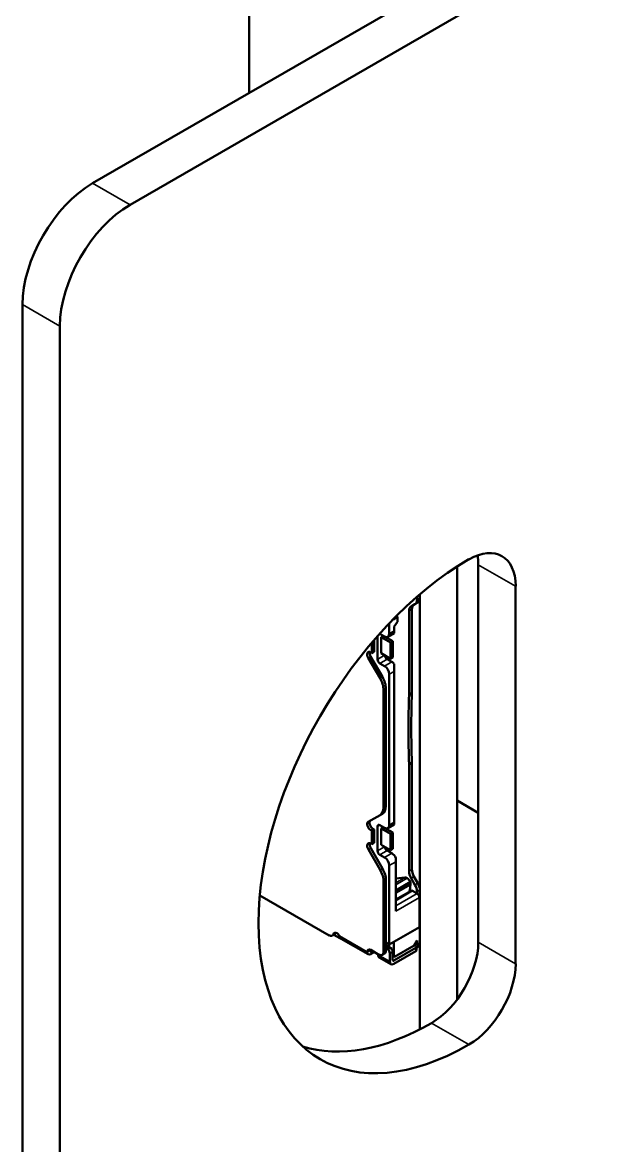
# Model space of a CAD drawing. Header units: millimetres. Extents: x 3118 to 4801, y 919 to 1849.
# Drawn here: x 3960.91 to 3978.73, y 1566.01 to 1600.03 of the extents above; entities that cross this region are included whole.
import ezdxf

# ---------------------------------------------------------------- set-up
doc = ezdxf.new("R2010")
doc.units = ezdxf.units.MM
doc.header["$LTSCALE"] = 1.8
doc.layers.add('외형선(ISO)', color=7, linetype='Continuous', lineweight=50)
doc.layers.add('좁은 외형선(ISO)', color=7, linetype='Continuous', lineweight=35)

msp = doc.modelspace()

# ---------------------------------------------------------------- linework, layer by layer
at = {"layer": '외형선(ISO)'}
for p, q in [((3967.768, 1597.891), (3967.768, 1603.851)), ((3977.597, 1603.565), (3963.031, 1595.155)), ((3978.729, 1602.912), (3964.162, 1594.502)), ((3960.91, 1591.481), (3960.91, 1536.041)), ((3962.041, 1535.388), (3962.041, 1590.828)), ((3974.062, 1583.55), (3974.062, 1570.44)), ((3974.698, 1572.171), (3974.698, 1583.602)), ((3975.829, 1582.949), (3975.829, 1571.518)), ((3972.783, 1582.407), (3972.667, 1582.339)), ((3972.868, 1582.456), (3972.783, 1582.407)), ((3972.845, 1582.544), (3972.845, 1582.632)), ((3972.93, 1569.529), (3972.93, 1582.705)), ((3972.93, 1582.705), (3972.93, 1582.593)), ((3972.605, 1582.202), (3972.605, 1579.658)), ((3972.69, 1582.251), (3972.69, 1579.707)), ((3972.004, 1581.825), (3972.004, 1581.512)), ((3972.259, 1582.026), (3972.121, 1581.947)), ((3972.153, 1581.728), (3972.259, 1581.876)), ((3972.153, 1581.597), (3972.153, 1581.728)), ((3972.221, 1582.048), (3972.259, 1582.026)), ((3972.259, 1581.876), (3972.259, 1582.026)), ((3971.65, 1581.439), (3971.65, 1580.736)), ((3971.863, 1581.43), (3971.721, 1581.512)), ((3971.757, 1581.41), (3971.827, 1581.45)), ((3971.757, 1580.92), (3971.757, 1581.41)), ((3971.757, 1581.41), (3972.039, 1581.246)), ((3972.11, 1581.287), (3971.863, 1581.43)), ((3971.963, 1581.42), (3972.153, 1581.53)), ((3972.153, 1581.597), (3972.153, 1581.53)), ((3971.481, 1580.927), (3971.481, 1581.243)), ((3971.551, 1581.326), (3971.551, 1580.968)), ((3972.039, 1581.246), (3972.11, 1581.287)), ((3972.039, 1580.756), (3972.039, 1581.246)), ((3972.11, 1581.287), (3972.11, 1580.797)), ((3971.728, 1580.162), (3971.37, 1580.781)), ((3971.799, 1580.203), (3971.441, 1580.822)), ((3971.445, 1580.947), (3971.481, 1580.927)), ((3971.551, 1580.968), (3971.481, 1580.927)), ((3971.757, 1580.92), (3972.039, 1580.756)), ((3971.94, 1580.74), (3972.082, 1580.658)), ((3972.11, 1580.797), (3972.039, 1580.756)), ((3971.721, 1580.613), (3971.863, 1580.532)), ((3972.153, 1580.596), (3972.153, 1580.373)), ((3972.153, 1575.8), (3972.153, 1580.373)), ((3972.004, 1580.287), (3972.004, 1575.714)), ((3971.831, 1576.246), (3971.831, 1579.814)), ((3971.902, 1576.287), (3971.902, 1579.855)), ((3972.605, 1579.658), (3972.69, 1579.707)), ((3972.69, 1577.607), (3972.605, 1577.558)), ((3972.605, 1577.558), (3972.605, 1574.322)), ((3972.69, 1577.607), (3972.69, 1574.371)), ((3974.062, 1576.458), (3974.698, 1576.091)), ((3971.37, 1575.811), (3971.728, 1576.017)), ((3971.728, 1576.017), (3971.799, 1576.058)), ((3971.65, 1575.674), (3971.65, 1574.939)), ((3971.863, 1575.633), (3971.721, 1575.714)), ((3971.757, 1575.612), (3971.827, 1575.653)), ((3971.757, 1575.123), (3971.757, 1575.612)), ((3971.757, 1575.612), (3972.039, 1575.449)), ((3972.11, 1575.49), (3971.863, 1575.633)), ((3971.963, 1575.623), (3972.153, 1575.733)), ((3972.153, 1575.8), (3972.153, 1575.733)), ((3971.481, 1575.538), (3971.445, 1575.558)), ((3971.481, 1575.538), (3971.551, 1575.579)), ((3971.481, 1575.139), (3971.481, 1575.538)), ((3971.551, 1575.579), (3971.516, 1575.599)), ((3971.551, 1575.579), (3971.551, 1575.18)), ((3972.039, 1575.449), (3972.11, 1575.49)), ((3972.039, 1574.959), (3972.039, 1575.449)), ((3972.11, 1575.49), (3972.11, 1575)), ((3971.731, 1574.356), (3971.373, 1574.976)), ((3971.801, 1574.397), (3971.443, 1575.017)), ((3971.453, 1575.155), (3971.481, 1575.139)), ((3971.551, 1575.18), (3971.481, 1575.139)), ((3971.757, 1575.123), (3972.039, 1574.959)), ((3971.94, 1574.943), (3972.082, 1574.861)), ((3972.11, 1575), (3972.039, 1574.959)), ((3971.721, 1574.816), (3971.863, 1574.735)), ((3972.202, 1574.715), (3972.202, 1574.604)), ((3972.202, 1573.11), (3972.202, 1574.604)), ((3972.004, 1574.49), (3972.004, 1572.101)), ((3971.834, 1571.873), (3971.834, 1574.008)), ((3971.905, 1572.159), (3971.905, 1574.049)), ((3972.202, 1574.103), (3972.473, 1574.128)), ((3972.648, 1573.996), (3972.202, 1573.739)), ((3972.648, 1573.921), (3972.202, 1573.664)), ((3972.648, 1573.996), (3972.648, 1573.921)), ((3972.667, 1574.113), (3972.783, 1573.911)), ((3972.752, 1574.162), (3972.868, 1573.96)), ((3968.091, 1573.585), (3970.183, 1572.377)), ((3972.202, 1573.46), (3972.663, 1573.726)), ((3972.845, 1573.645), (3972.713, 1573.721)), ((3972.845, 1573.702), (3972.845, 1573.645)), ((3972.93, 1573.751), (3972.93, 1572.187)), ((3972.916, 1572.628), (3972.916, 1573.522)), ((3972.004, 1572.101), (3972.916, 1572.628)), ((3970.283, 1572.367), (3970.354, 1572.408)), ((3970.508, 1572.295), (3970.333, 1572.396)), ((3970.508, 1572.333), (3970.508, 1572.295)), ((3970.629, 1572.226), (3970.508, 1572.295)), ((3970.555, 1572.275), (3971.37, 1571.804)), ((3970.629, 1572.226), (3970.635, 1572.229)), ((3972.757, 1572.067), (3972.845, 1572.22)), ((3972.845, 1572.22), (3972.845, 1572.138)), ((3971.445, 1571.934), (3971.693, 1571.791)), ((3971.481, 1571.914), (3971.445, 1571.893)), ((3971.445, 1571.812), (3971.551, 1571.873)), ((3972.004, 1572.101), (3971.905, 1572.159)), ((3971.905, 1571.914), (3971.905, 1572.159)), ((3971.905, 1572.073), (3971.965, 1572.038)), ((3971.905, 1572.016), (3971.916, 1572.01)), ((3971.965, 1572.038), (3972.08, 1571.972)), ((3972, 1572.104), (3972, 1572.018)), ((3972.107, 1571.875), (3972.107, 1571.63)), ((3972.142, 1572.181), (3972.142, 1571.732)), ((3972.142, 1571.61), (3972.81, 1571.995)), ((3972.142, 1571.512), (3972.81, 1571.897)), ((3972.16, 1571.722), (3972.757, 1572.067)), ((3972.825, 1571.918), (3972.825, 1572.016)), ((3971.668, 1571.785), (3971.668, 1571.806)), ((3971.703, 1571.707), (3972.057, 1571.503)), ((3971.793, 1571.781), (3971.864, 1571.822)), ((3972.022, 1571.826), (3972.022, 1571.581)), ((3972.142, 1571.732), (3972.107, 1571.752)), ((3972.142, 1571.732), (3972.16, 1571.722))]:
    msp.add_line(p, q, dxfattribs=at)
for centre, major_axis, start_param, end_param in [((3963.031, 1592.706), (-1.5, -2.598), 3.926991, 5.497787), ((3964.162, 1592.053), (1.5, 2.598), 0.785398, 2.356194), ((3974.415, 1576.417), (-4.5, -7.794), 3.926991, 7.068583), ((3974.415, 1582.132), (1, 1.732), 5.497787, 7.068583), ((3973.284, 1582.785), (1, 1.732), 5.497787, 5.681921), ((3972.633, 1582.666), (0.15, -0.26), 0, 0.785398), ((3972.718, 1582.715), (0.15, -0.26), 0, 0.785398), ((3972.817, 1582.08), (-0.15, 0.26), 0, 0.785398), ((3972.902, 1582.129), (-0.15, 0.26), 0, 0.785398), ((3971.721, 1581.43), (-0.05, 0.0866), 5.497787, 5.558819), ((3971.863, 1581.593), (0.1, -0.173), 5.497787, 7.068583), ((3971.445, 1580.825), (-0.075, 0.13), 5.497787, 7.853982), ((3971.516, 1580.866), (0.075, -0.13), 3.632475, 4.712389), ((3971.721, 1580.695), (0.05, -0.0866), 3.926991, 5.497787), ((3971.94, 1580.822), (0.05, -0.0866), 4.027158, 5.497787), ((3971.863, 1580.369), (0.1, -0.173), 0.785398, 2.356194), ((3972.082, 1580.495), (0.1, -0.173), 1.832596, 2.356194), ((3971.478, 1580.018), (-0.25, 0.433), 3.926991, 4.712389), ((3971.549, 1580.059), (-0.25, 0.433), 3.926991, 4.712389), ((3993.954, 1566.38), (15.05, -26.067), 3.884241, 3.96974), ((3993.87, 1566.331), (-15.05, 26.067), 0.742649, 0.828148), ((3971.549, 1576.491), (0.25, -0.433), 0, 0.785398), ((3971.478, 1576.45), (0.25, -0.433), 0, 0.785398), ((3971.445, 1575.681), (-0.075, 0.13), 0, 2.356194), ((3971.516, 1575.722), (-0.075, 0.13), 0, 2.356194), ((3971.721, 1575.633), (-0.05, 0.0866), 5.497787, 7.068583), ((3971.863, 1575.796), (0.1, -0.173), 5.497787, 7.068583), ((3971.453, 1575.023), (-0.081, 0.14), 5.497787, 7.853982), ((3971.524, 1575.064), (0.081, -0.14), 3.595421, 4.712389), ((3971.721, 1574.898), (0.05, -0.0866), 3.926991, 5.497787), ((3971.94, 1575.025), (0.05, -0.0866), 4.027158, 5.497787), ((3971.863, 1574.571), (0.1, -0.173), 0.785398, 2.356194), ((3972.082, 1574.698), (0.1, -0.173), 1.340209, 2.356194), ((3971.481, 1574.212), (-0.25, 0.433), 3.926991, 4.712389), ((3971.551, 1574.253), (-0.25, 0.433), 3.926991, 4.712389), ((3972.817, 1574.199), (-0.15, 0.26), 0.785398, 1.570796), ((3972.902, 1574.248), (0.15, -0.26), 3.926991, 4.712389), ((3972.131, 1574.286), (0.1, -0.173), 6.021235, 6.021386), ((3972.544, 1573.945), (-0.1, 0.173), 5.497787, 6.021386), ((3972.544, 1573.945), (-0.1, 0.173), 4.673631, 5.497787), ((3966.899, 1578.049), (4.095, -7.093), 0.628451, 0.664184), ((3972.633, 1573.825), (0.15, -0.26), 0.785398, 1.570796), ((3972.718, 1573.874), (0.15, -0.26), 0.785398, 1.570796), ((3972.713, 1573.64), (-0.05, 0.0866), 5.497787, 6.283185), ((3972.845, 1573.563), (0.05, -0.0866), 0.785398, 2.356194), ((3970.183, 1572.541), (0.1, -0.173), 5.497787, 6.778832), ((3970.42, 1572.322), (-0.075, 0.13), 5.497787, 6.778832), ((3970.254, 1572.581), (0.1, -0.173), 0, 0.495646), ((3970.491, 1572.363), (0.075, -0.13), 3.632475, 3.637239), ((3970.42, 1572.322), (0.075, -0.13), 1.515126, 2.356194), ((3970.579, 1572.255), (-0.0707, 0), 2.356194, 2.467695), ((3971.445, 1571.812), (-0.075, 0.13), 5.497787, 7.068583), ((3971.445, 1571.934), (-0.075, -0.13), 5.497787, 7.068583), ((3971.516, 1571.852), (-0.075, 0.13), 0.490883, 0.785398), ((3971.445, 1571.934), (-0.025, -0.0433), 5.497787, 7.068583), ((3971.693, 1571.955), (0.1, -0.173), 5.497787, 7.068583), ((3971.764, 1571.995), (0.1, -0.173), 0, 0.785398), ((3971.916, 1571.887), (0.075, -0.13), 0.785398, 2.356194), ((3972, 1571.936), (-0.075, 0.13), 3.926991, 4.656718), ((3972.845, 1572.057), (-0.05, 0), 5.497787, 7.068583), ((3972.81, 1572.118), (-0.025, -0.0433), 0.785398, 2.356194), ((3972.775, 1572.016), (0.05, 0), 5.497787, 7.068583), ((3972.775, 1571.918), (0.05, 0), 5.497787, 6.283185), ((3972.81, 1572.118), (-0.085, -0.147), 0.907529, 2.356194), ((3973.284, 1571.354), (1, 1.732), 3.926991, 5.497787), ((3971.788, 1571.854), (-0.085, -0.147), 5.497787, 6.283185), ((3972.142, 1571.65), (-0.085, -0.147), 5.497787, 7.068583), ((3972.142, 1571.65), (-0.025, -0.0433), 5.497787, 7.068583), ((3974.415, 1570.701), (-1, -1.732), 0.785398, 2.356194), ((3973.284, 1577.07), (-4.5, -7.794), 0.126041, 0.785398)]:
    msp.add_ellipse(centre, major_axis=major_axis, ratio=0.57735, start_param=start_param, end_param=end_param, dxfattribs=at)
msp.add_open_spline([(3970.499, 1572.358), (3970.512, 1572.315), (3970.534, 1572.288), (3970.555, 1572.275)], degree=3, dxfattribs=at)
at = {"layer": '좁은 외형선(ISO)'}
for p, q in [((3964.162, 1594.502), (3963.031, 1595.155)), ((3960.91, 1591.481), (3962.041, 1590.828)), ((3975.829, 1582.949), (3974.698, 1583.602)), ((3972.93, 1582.593), (3972.845, 1582.544)), ((3972.69, 1582.251), (3972.605, 1582.202)), ((3971.721, 1581.512), (3971.708, 1581.504)), ((3972.004, 1581.512), (3972.153, 1581.597)), ((3971.441, 1580.822), (3971.37, 1580.781)), ((3971.65, 1580.736), (3971.863, 1580.858)), ((3971.94, 1580.74), (3971.721, 1580.613)), ((3972.082, 1580.658), (3971.863, 1580.532)), ((3972.153, 1580.373), (3972.004, 1580.287)), ((3971.728, 1580.162), (3971.799, 1580.203)), ((3971.831, 1579.814), (3971.902, 1579.855)), ((3971.831, 1576.246), (3971.902, 1576.287)), ((3971.721, 1575.714), (3971.65, 1575.674)), ((3972.153, 1575.8), (3972.004, 1575.714)), ((3971.516, 1575.599), (3971.445, 1575.558)), ((3971.443, 1575.017), (3971.373, 1574.976)), ((3971.65, 1574.939), (3971.863, 1575.061)), ((3971.94, 1574.943), (3971.721, 1574.816)), ((3972.082, 1574.861), (3971.863, 1574.735)), ((3972.202, 1574.604), (3972.004, 1574.49)), ((3971.731, 1574.356), (3971.801, 1574.397)), ((3972.605, 1574.322), (3972.69, 1574.371)), ((3971.834, 1574.008), (3971.905, 1574.049)), ((3972.473, 1574.128), (3972.202, 1573.971)), ((3972.544, 1574.109), (3972.202, 1573.911)), ((3972.202, 1574.103), (3972.202, 1574.103)), ((3972.752, 1574.162), (3972.667, 1574.113)), ((3972.868, 1573.96), (3972.783, 1573.911)), ((3972.202, 1573.427), (3972.713, 1573.721)), ((3972.202, 1573.273), (3972.845, 1573.645)), ((3972.93, 1573.751), (3972.845, 1573.702)), ((3972.202, 1573.11), (3972.916, 1573.522)), ((3970.389, 1572.456), (3970.318, 1572.416)), ((3970.499, 1572.358), (3971.339, 1571.873)), ((3971.41, 1571.914), (3971.339, 1571.873)), ((3971.41, 1571.914), (3971.445, 1571.893)), ((3971.905, 1571.914), (3971.834, 1571.873)), ((3971.965, 1572.038), (3971.916, 1572.01)), ((3972.022, 1571.826), (3972.107, 1571.875)), ((3972.81, 1572.077), (3972.775, 1572.097)), ((3972.845, 1572.138), (3972.81, 1572.159)), ((3972.81, 1572.077), (3972.81, 1572.036)), ((3972.81, 1571.995), (3972.81, 1571.897)), ((3975.829, 1571.518), (3974.698, 1572.171)), ((3972.022, 1571.581), (3971.668, 1571.785)), ((3972.107, 1571.63), (3972.142, 1571.61)), ((3974.415, 1569.068), (3973.284, 1569.721))]:
    msp.add_line(p, q, dxfattribs=at)

doc.saveas('drawing.dxf')
